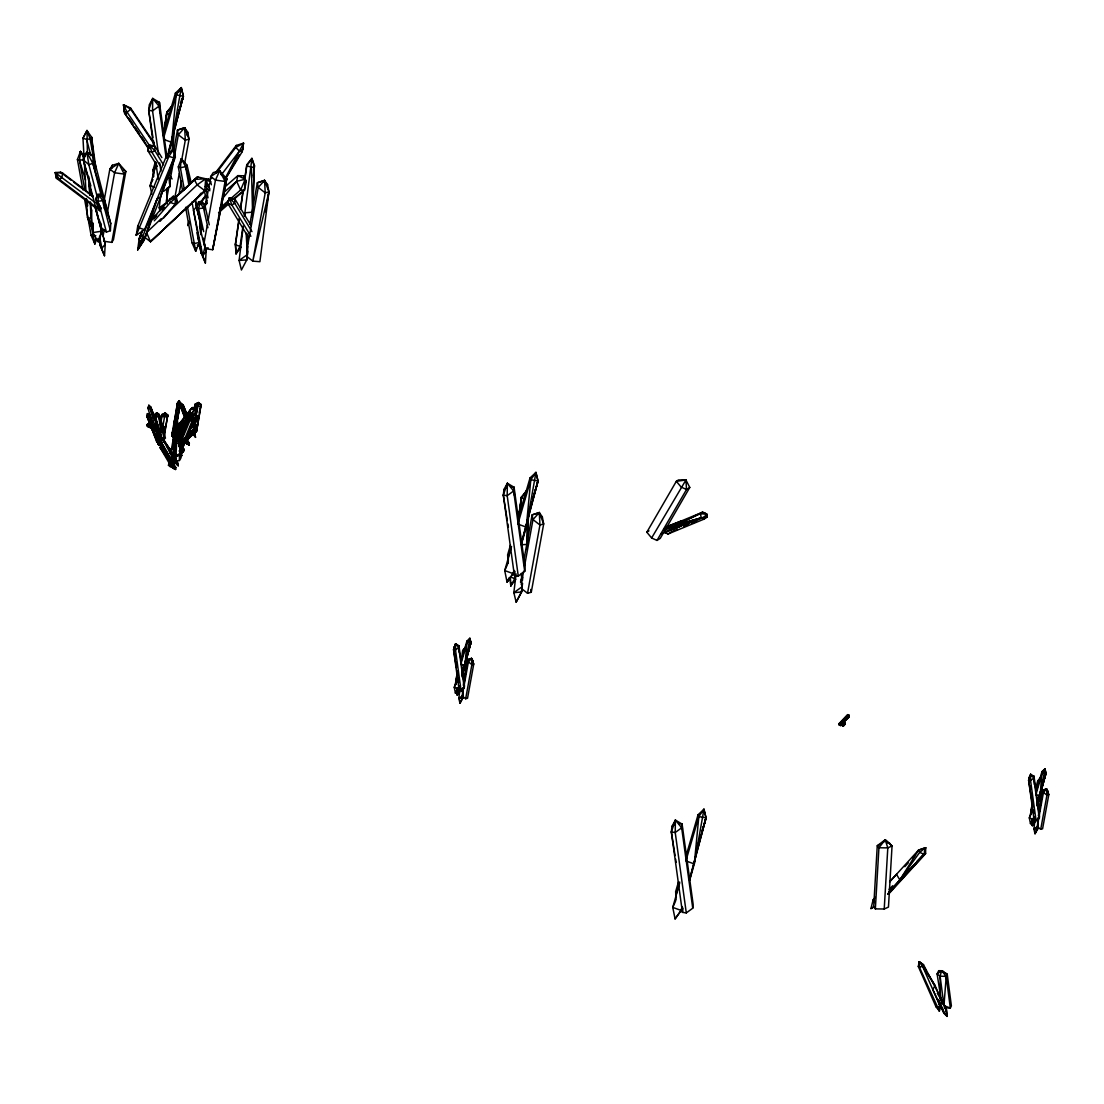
<?xml version="1.0" encoding="UTF-8"?>
<svg xmlns="http://www.w3.org/2000/svg" width="1104" height="1104" viewBox="0 0 1104 1104"><rect width="100%" height="100%" fill="white"/><g stroke="black" fill="none" stroke-linecap="round" stroke-linejoin="round"><path stroke-width="1.5" d="M173.894 157.913L173.908 148.93L167.063 154.519L137.724 226.237L136.22 235.318L144.555 229.632L173.894 157.913L175.37 157.113L173.908 148.93L167.063 154.519L168.912 156.354L173.894 157.913L160.563 196.954L144.031 240.203L137.669 249.959L139.159 238.975L142.209 230.957M177.413 429.622L177.468 421.838L175.495 419.492L174.128 422.321L175.991 437.529M200.79 234.572L201.715 226.182M173.839 463.68L160.259 440.413L160.604 437.515L163.006 439.778L174.515 460.961L173.839 463.68L171.769 461.596L160.259 440.413L160.604 437.515L163.226 438.785L175.729 459.112M179.414 446.568L179.497 438.385L181.746 455.414L180.614 458.74L179.51 456.463M177.634 414.511L177.316 420.845L180.325 403.898L179.276 400.683L177.454 402.85L172.252 436.384L175.108 433.292L175.936 428.614M180.325 403.898L177.44 403.567L179.276 400.683L180.325 403.898L177.22 419.548L180.338 403.415L177.44 403.567L172.21 432.947L175.108 433.292M889.562 881.93L918.542 850.135L925.663 847.679L925.594 853.53L888.513 894.212M167.049 157.72L159.431 102.437L152.725 98.435L152.559 110.883L158.548 154.436M524.717 571.389L513.636 490.976L507.357 483.248L507.191 495.696L518.273 576.109L514.395 575.529L503.314 495.116L503.948 489.541L507.357 483.248L514.064 487.264L525.145 567.663L524.717 571.389L518.273 576.109M692.746 908.206L681.665 827.807L675.386 820.079L675.22 832.526L686.288 912.925L682.424 912.359L671.342 831.947L671.977 826.372L675.386 820.079L682.093 824.081L693.174 904.493L692.746 908.206L686.288 912.925M171.976 453.73L167.339 446.706L177.344 461.872L178.227 465.791L175.688 462.949L176.764 439.999L174.363 440.441L174.073 442.552L174.46 459.319M174.115 451.66L174.363 440.441L176.944 440.137L180.09 441.448L179.51 460.478L175.909 461.141L175.674 462.949L178.227 465.791L177.344 461.886L174.708 457.884M179.51 460.478L180.09 441.448L176.764 439.999L174.073 442.552L176.281 443.518L179.883 442.856L176.944 440.137L174.073 442.552M153.635 176.737L153.76 171.838L156.119 163.696M457.525 675.551L455.993 684.521L455.717 679.526L457.58 673.123M508.226 563.178L508.392 556.651L511.235 546.88M1031.081 813.703L1032.585 806.099M93.026 223.988L92.791 232.585L98.146 241.721C102.313 234.462 101.982 226.886 99.153 219.558M942.292 1000.845L923.551 964.827L919.259 961.708L918.28 966.455L935.971 1006.71L939.366 1011.029L939.573 1003.895L937.531 999.244M251.257 225.92L234.862 198.927L229.356 197.878L227.838 203.453L248.552 237.553M161.405 446.734L159.79 444.664L159.859 442.814L163.226 442.055M87.409 152.876L86.981 130.52L91.591 137.158L95.979 168.677M173.038 149.495L173.687 132.797L172.997 151.165M244.633 180.959L246.799 165.821L251.905 158.424L254.375 165.407L252.554 212.161L244.867 212.81L244.467 216.218L251.905 158.424L246.758 164.717L244.826 178.186M466.123 659.254L465.543 674.282L461.707 674.599M528.443 514.271L527.339 542.657L528.54 514.257M1039.816 811.343L1041.182 789.802M160.577 441.89L161.584 445.423L160.577 441.89L161.584 445.423L159.79 444.664L159.859 442.814M466.15 659.778L465.543 674.282L465.295 664.649M1036.766 805.147L1040.603 804.83L1041.21 790.326M100.409 225.616L83.255 159.763L83.518 155.071L86.885 152.352L89.493 153.001L93.233 156.313L110.773 223.67L110.386 230.708L106.398 232.088L100.795 227.12M101.402 196.195L92.846 163.337L93.233 156.313L86.885 152.352L83.255 159.763L90.873 185.983M167.38 187.763L166.787 198.444L167.518 201.894L159.211 207.828L159.983 211.002M243.225 226.43L239.113 260.475L241.417 270.011L246.799 259.84L247.779 233.896M460.133 700.378L459.982 703.207L462.659 698.114L462.59 689.048M465.06 650.339L465.212 647.413L462.645 650.56L461.251 660.992M1035.193 830.912L1035.028 833.741L1037.719 828.662L1037.553 817.995M1040.106 780.887L1040.272 777.961L1037.705 781.108L1036.049 792.644M171.948 432.837L172.817 437.308L174.529 438.412L174.818 433.32M875.348 908.882L878.936 847.762L885.215 839.744L892.046 845.94L888.458 907.074L884.221 909.006L875.348 908.882L873.692 906.867L877.266 845.733L885.215 839.744L892.046 845.94L887.795 847.886L878.936 847.762L877.266 845.733L879.819 844.574M884.221 909.006L887.795 847.886L885.215 839.744L884.166 841.8M92.212 223.256L90.666 226.044L91.853 209.981M104.521 255.755L100.216 245.474L98.918 238.754L100.216 245.461L104.521 255.755L105.253 244.191L101.085 228.528L101.623 231.205L98.146 241.721L98.021 238.492M174.529 438.412L174.736 435.169L173.935 437.626L174.529 438.412L176.047 428.835M196.967 232.737L201.107 252.816L205.399 263.111L206.131 251.546L203.384 238.16M234.089 199.203L244.467 190.136L245.24 179.221L243.639 175.812L237.843 175.633L224.885 186.949M928.064 973.921L935.129 985.679L932.756 989.488L944.03 1013.362L947.066 1016.384L946.404 1009.553L944.237 1007.828L950.323 1008.021L946.197 976.378L940.111 976.184L937.103 973.921L941.629 970.733L947.246 974.239L946.197 976.378L943.961 1005.703L950.323 1008.021L951.386 1005.882L947.246 974.239L941.629 970.733L938.676 970.72L937.103 973.921L941.795 1003.715M174.46 198.085L197.616 176.93L205.689 178.779L204.751 190.619L150.517 241.693L144.169 236.918M167.146 203.909L167.408 200.624M176.75 454.462L173.921 453.151L172.762 453.647L175.315 455.538L176.612 455.731L176.75 454.462L173.921 453.151L173.563 456.297L174.86 456.49M247.834 251.16L247.434 254.541L239.113 260.475L246.799 259.84L247.848 246.716M253.409 177.316L254.375 165.407L252.554 212.161L251.408 167.215L246.799 165.821L246.758 164.717M463.156 692.029L462.659 698.114L459.982 703.207L458.822 698.432L459.857 689.931M465.391 664.194L465.791 659.212M522.178 583.795L521.53 591.992L516.148 602.163L513.843 592.641L516.106 573.914M522.44 580.511L522.703 577.24M1034.917 820.465L1033.882 828.98L1035.028 833.741L1037.705 828.662L1038.326 821.045M1040.575 793.086L1040.837 789.76M164.593 449.549L163.351 446.513L160.867 445.63L161.626 448.721L173.659 468.469L173.99 464.77L163.351 446.513L160.867 445.63L160.273 447.865L170.913 466.123L173.659 468.469L169.492 457.042L160.867 445.63L160.273 447.865L164.896 454.6M184.327 441.752L187.059 444.112L187.404 440.399L187.059 444.112L185.237 442.538M185.32 428.683L185.803 423.577M186.121 420.182L186.604 415.076L189.819 412.137L192.137 413.696L191.254 418.554M167.877 155.098L183.374 96.214L181.291 87.616L175.412 93.109L176.171 94.93L171.631 142.306L167.891 155.526M253.382 175.688L254.375 165.407M463.652 680.009L464.149 674.875M462.217 675.275L470.911 642.638L469.862 638.333L466.923 641.079L465.032 665.671L461.886 676.807M521.571 543.113L538.007 481.027L535.937 472.429L530.044 477.922L530.803 479.743L526.277 527.119L521.599 543.651M689.586 879.943L706.036 817.857L703.952 809.246L698.073 814.752L698.832 816.574L694.292 863.949L689.627 880.481M1038.712 810.557L1039.209 805.423M1035.911 792.451L1041.983 771.627L1043.321 771.641L1044.922 768.881L1040.092 796.219L1035.897 794.701L1042.355 772.538L1044.922 768.881L1045.971 773.173L1037.208 805.754L1045.971 773.173L1044.922 768.881L1041.983 771.627L1040.092 796.219L1037.401 805.768M464.908 650.435L465.212 647.413L462.673 651.112M150.172 424.833L147.149 416.926L147.494 413.641L149.84 415.187L152.697 423.205M84.967 190.688L79.488 160.356L80.44 151.427L84.994 156.533M191.337 183.305L187.018 165.172L181.332 158.783L180.38 167.711L184.34 189.626M225.382 179.11L242.218 151.69L243.529 143.189L236.27 145.452L215.749 172.417M173.839 455.731L172.541 455.552L175.453 454.282L175.315 455.538L173.563 456.297L172.541 455.552L172.762 453.647L174.059 453.841M153.525 145.48L148.681 110.303L149.316 104.728L152.725 98.435L159.004 106.163L166.152 158.093M156.52 102.01L159.431 102.437L159.004 106.163L152.559 110.883L148.681 110.303L152.725 98.435M163.171 187.942L163.627 191.296L170.085 186.576L169.809 177.827M456.435 667.865L453.565 649.676L455.579 643.742L458.933 645.743L464.48 685.943L464.26 687.806L461.03 690.166L459.098 689.876L453.565 649.676L455.579 643.742L458.726 647.606L464.26 687.806M511.166 486.823L514.064 487.264L513.636 490.976L507.191 495.696L503.314 495.116L507.357 483.248M514.878 571.334L514.395 575.529L514.354 570.809M679.181 823.653L682.093 824.081L681.665 827.807L675.22 832.526L671.342 831.947L675.386 820.079M682.893 908.164L682.424 912.359L682.369 907.64M1032.792 806.665L1028.611 780.224L1030.639 774.29L1033.993 776.291L1039.526 816.491L1039.319 818.354L1036.09 820.714L1034.158 820.424L1028.611 780.224L1030.639 774.29L1033.786 778.154L1039.319 818.354M1029.411 780.845L1028.942 777.437L1031.081 775.864L1033.993 776.291L1033.786 778.154L1030.556 780.514L1028.611 780.224M160.853 194.207L159.211 207.828L163.792 207.442M251.933 217.253L252.347 213.859M464.756 680.809L465.35 675.91M522.565 583.312L521.53 591.992L516.148 602.163M526.663 549.419L527.077 546.025M844.781 724.5L843.318 723.575L840.71 725.135L843.47 724.528L843.87 725.535L842.159 725.783L844.891 722.996L842.007 723.506L845.291 724.003L844.781 724.5L844.105 722.83L841.897 725.107L843.346 726.032L845.291 724.003L844.891 722.996L842.007 723.506L840.42 725.59L838.764 724.058L847.775 714.633L848.659 714.881L848.59 717.531L840.42 725.59M166.525 192.689L166.939 189.488M158.024 436.177L157.32 438.964L155.636 435.749L157.32 438.964L158.383 434.783M246.841 242.135L247.448 237.332M462.383 691.67L462.783 688.468M520.55 582.319L520.964 579.103M522.164 586.707L521.488 592.006L513.843 592.641L522.164 586.707L521.957 583.367M1037.719 828.662L1035.662 828.58L1037.705 828.662L1038.036 826.013L1033.882 828.98L1037.705 828.662L1037.249 826.592L1043.459 792.451L1043.004 790.119L1046.606 788.932L1048.8 794.645L1042.59 828.787L1040.727 829.311L1037.249 826.592M163.958 132.549L166.842 112.07L171.989 105.777L166.897 113.16L163.999 133.363M518.356 519.059L521.488 496.883L526.636 490.59L521.53 497.973L518.632 518.176M1036.049 792.796L1037.705 781.108L1039.968 780.983M163.958 132.259L166.842 112.07L166.897 113.16L169.961 114.098M241.031 247.144L236.049 253.768L235.414 243.805L239.03 218.564M240.479 208.477L242.894 191.641M239.085 219.668L235.456 244.909L240.065 246.302L242.949 226.21M240.52 209.567L243.184 191.061M459.305 691.352L457.001 690.649L457.291 695.078L459.788 687.999M518.342 518.756L521.488 496.883L521.53 497.973L524.607 498.911M514.795 578.468L510.186 577.075L510.779 585.92L514.795 578.468L515.278 575.115M1034.365 821.9L1032.047 821.197L1032.35 825.626L1034.834 818.547M183.112 443.518L196.36 431.319L196.65 429.235L193.78 429.856L195.422 432.05L196.65 429.235L193.78 429.856M56.746 175.246L56.318 178.158L96.379 208.421M216.315 173.011L235.814 147.398L243.529 143.189L242.218 151.69L239.375 151.138L235.814 147.398L236.27 145.452M79.75 155.802L80.44 151.427L84.001 158.01M180.877 161.695L181.332 158.783L185.61 166.69L190.288 183.223M173.342 441.434L173.314 434.107M194.815 407.279L195.325 404.064L198.541 402.574L201.107 404.547L196.512 431.65L201.107 404.547L198.748 403.898M169.367 460.52L168.484 465.377L175.619 469.517L175.922 467.627L169.492 457.042M187.252 441.545L189.336 443.256L186.604 443.504L184.672 442.124L189.032 445.16L189.336 443.256L186.921 439.282M84.718 199.976L91.108 235.359L94.834 243.887L95.634 238.961M196.264 247.958L195.725 251.243L191.999 242.714L185.61 207.331M191.516 418.25L196.843 411.613L196.222 407.266L192.165 407.638L177.937 426.42M176.626 436.811L173.604 435.749L174.432 437.115L172.817 437.308L173.356 434.024M163.006 439.778L161.225 440.758L160.604 437.515L163.226 438.785L163.006 439.778L170.085 449.411L169.643 451.991L176.902 464.453L177.344 461.886L169.643 451.991L177.344 461.886L175.909 461.141M265.54 211.775L266.105 208.449M266.671 205.109L268.948 191.806L267.61 184.81L264.574 180.366L257.37 182.753L249.863 224.098M104.425 198.982L109.834 169.202L112.318 165.255L118.763 163.392L125.856 171.465L113.45 239.747L111.794 242.383L103.79 241.252M111.725 168.581L112.318 165.255M103.017 236.422L104.231 229.729M107.281 212.962L114.595 172.748L118.763 163.392L124.2 174.101L111.794 242.383M169.657 173.093L170.858 166.483M173.852 149.951L177.468 130.093L184.658 127.705L187.708 132.149L189.046 139.159L184.81 162.467M166.235 201.508L168.912 186.714M169.519 183.361L178.351 134.771L177.468 130.093L184.658 127.705L189.046 139.159L185.306 140.194L178.351 134.771L184.658 127.705L185.306 140.194L181.373 161.846M175.012 196.816L179.248 173.507M187.1 135.488L187.708 132.149M179.055 194.111L181.484 180.78M161.143 419.341L162.026 414.483L165.255 412.993L167.808 414.952L163.806 438.812M161.06 422.597L162.026 414.483L166.635 414.635M162.812 426.544L165.255 412.993L167.932 416.111L164.579 416.87L162.219 416.222L165.255 412.993L164.261 413.972M204.723 209.636L208.325 189.791M209.829 181.525L210.726 176.557L213.21 172.61L219.655 170.747L226.748 178.834L212.686 249.739L204.668 248.607M163.985 436.039L167.808 414.952M205.399 263.111L202.805 255.576L206.117 251.56L203.909 243.777L207.262 225.354M208.173 220.317L215.473 180.104L219.655 170.747L225.092 181.456L212.686 249.739L226.748 178.834L220.814 174.404M170.844 452.405L173.204 439.433L176.405 436.508L178.724 438.067L178.13 441.31M172.238 449.314L172.831 446.071M173.411 442.828L174.294 437.971M170.154 466.771L170.623 464.163M172.541 453.592L176.405 436.508L178.724 438.067L177.082 440.275L174.86 440.827L173.204 439.433L176.405 436.508L177.082 440.275M174.598 460.768L174.018 464.011L172.9 463.087M186.535 426.034L187.114 422.832M187.694 419.644L189.819 412.137L192.137 413.696L189.902 419.134L188.549 419.506L179.566 441.089M188.315 434.769L188.894 431.526M192.607 421.756L194.056 413.779M193.766 429.042L194.939 422.597M195.518 419.368L198.541 402.574L201.232 405.706L197.864 406.465L195.505 405.803L195.325 404.064L198.541 402.574L195.505 405.803M246.689 251.091L258.267 187.418L257.37 182.753L264.574 180.366L268.948 191.806L259.895 261.703L252.802 261.124L247.02 256.597M462.245 690.966L462.742 688.234M463.28 685.253L467.958 659.571L471.546 658.384L473.74 664.097L467.544 698.239L465.667 698.763L462.19 696.044L463.666 687.916M464.26 684.659L468.4 661.903L467.958 659.571L471.546 658.384L473.74 664.097L471.877 664.622L468.4 661.903L471.546 658.384L471.877 664.622L465.667 698.763M523.986 559.562L532.1 514.906L539.304 512.532L542.34 516.962L543.679 523.972L531.272 592.241L527.533 593.29L521.75 588.763M521.198 584.527L523.613 571.196M524.524 566.2L532.997 519.584L532.1 514.906L539.304 512.532L543.679 523.972L539.939 525.007L532.997 519.584L539.304 512.532L539.939 525.007L527.533 593.29M1038.34 815.801L1043.004 790.119L1046.606 788.932L1048.8 794.645L1046.937 795.17L1043.459 792.451L1046.606 788.932L1046.937 795.17L1040.727 829.311M187.639 442.856L186.604 443.504L186.921 441.848M176.281 443.518L173.825 456.545M186.59 443.504L185.776 441.848L186.604 443.504L186.921 441.876M918.28 966.455L919.397 967.256L922.558 966.276L923.551 964.827L919.259 961.708L919.397 967.256L939.366 1011.029L940.249 1006.531L938.055 1000.845M156.05 430.353L157.679 436.218L155.843 436.301L147.964 408.08L148.861 405.334L151.027 407.942L148.171 408.632L148.861 405.334L150.724 407.114L158.452 427.759M160.687 430.588L149.882 425.357L149.261 423.715L147.232 424.516L159.859 432.326L147.494 426.337L147.232 424.516L149.261 423.715L160.08 428.945M184.672 417.588L180.449 406.52L180.794 403.236L183.14 404.782L187.266 415.228M199.576 226.223L200.859 234.476L201.521 227.797M222.442 198.651L236.642 181.318L237.843 175.633L245.24 179.221L246.275 181.622L244.467 190.136L232.433 199.658M663.683 529.63L676.504 524.745L702.503 512.228C721.147 516.217 663.835 529.175 665.367 532.666L668.127 533.963L704.035 519.142L707.25 516.948L707.015 514.285L702.503 512.228L669.631 525.808M469.862 638.333L465.032 665.671L460.837 664.153L467.309 641.99L469.862 638.333L470.911 642.638L462.148 675.22M703.952 809.246L694.292 863.949L685.901 860.899L698.832 816.574L703.952 809.246L706.036 817.857L689.393 879.764M179.345 444.677L180.09 441.448M194.552 407.362L195.325 404.064M199.134 412.703L201.107 404.547M873.719 907.005L870.946 908.578L873.14 899.788L875.362 897.359M188.798 221.338L187.721 225.616L189.239 222.911M198.182 237.719L201.107 252.816L202.805 255.576L205.109 246.537L203.771 241.61M888.72 892.073L899.843 879.943L918.542 850.135L925.663 847.679L923.951 854.358L888.03 893.771M179.814 440.551L186.604 415.076L189.819 412.137L190.495 415.904L188.273 416.456L186.604 415.076M168.484 151.607L183.374 96.214L181.291 87.616L176.171 94.93L163.723 137.627M180.89 439.061L181.746 435.887M185.582 421.562L187.708 413.6L191.033 412.772M457.774 675.013L454.268 687.406L455.428 693.16L459.264 685.943M511.538 546.521L504.735 570.575L507.04 582.098L513.125 573.611L513.995 570.395M521.806 541.305L538.007 481.027L535.937 472.429L530.803 479.743L518.356 522.44M679.553 883.352L672.764 907.405L675.068 918.914L681.154 910.441L682.01 907.226M181.981 98.256L180.476 103.183M465.336 661.544L470.649 642.031L466.454 656.452M1040.837 790.464L1039.499 795.349L1040.893 790.602M1041.721 787.207L1045.709 772.579L1042.907 782.184M940.111 976.184L943.961 1005.703L940.401 999.217L940.111 976.184L941.629 970.733L946.197 976.378M151.372 427.993L158.562 444.788L159.569 441.214L157.817 436.618M461.983 672.943L463.349 668.058M466.55 656.673L470.649 642.031M1041.61 787.221L1045.709 772.579M86.374 198.485L87.451 217.405L90.666 226.044L91.508 223.049M151.745 193.987L150.103 185.762L156.451 163.309M156.975 199.258L145.866 235.4L144.017 240.217L137.669 249.959L156.975 199.258L160.563 196.954L164.261 183.844M461.817 674.102L463.57 667.906M457.249 689.324L455.428 693.16L459.195 686.343M507.536 564.337L504.735 570.575L513.125 573.611L513.857 571.03M675.565 901.168L672.764 907.405L681.154 910.441L682.244 906.577M1032.833 805.547L1029.328 817.954L1030.487 823.708L1034.476 817.636L1032.916 818.588L1033.523 819.472L1030.487 823.708L1032.309 819.872M1037.318 803.091L1039.071 796.895M1034.255 816.891L1033.523 819.472L1029.328 817.954L1032.047 811.923M176.267 120.985L183.374 96.214L176.171 94.93M462.065 673.454L463.459 668.582M464.398 665.339L470.911 642.638L467.309 641.99M530.431 507.454L531.852 502.499M532.804 499.201L538.007 481.027L530.803 479.743M698.459 844.284L706.036 817.857L698.832 816.574M1037.125 804.002L1045.971 773.173L1042.355 772.538M153.359 176.668L152.987 170.016L155.374 161.833M163.006 135.654L175.412 93.109M176.198 120.847L183.374 96.214L178.517 112.415M179.842 440.551L181.691 434.217M183.085 429.456L184.009 426.282M185.403 421.521L187.708 413.6M461.32 660.302L466.923 641.079M462.079 672.943L463.501 668.058M465.364 661.627L470.911 642.638L466.633 656.88M508.088 563.15L507.633 554.829L510.49 545.003M518.121 518.825L530.044 477.922M532.749 499.091L538.007 481.027L532.666 498.842M676.117 899.981L675.648 891.646L678.518 881.834M686.15 855.655L698.073 814.752M679.733 882.068L676.421 893.467L675.648 891.646M698.377 844.132L700.778 835.921M701.73 832.637L706.036 817.857L701.661 832.43M1032.64 803.671L1030.777 810.074L1030.957 813.413M1039.03 796.978L1037.125 803.491L1039.775 793.721L1037.415 801.67M173.659 468.469L171.244 465.019L170.913 466.123L173.494 466.426L162.854 448.169L163.351 446.513L161.626 448.721L160.273 447.865M173.494 466.426L173.99 464.77M461.886 672.709L464.26 664.787M698.252 843.773L699.715 838.916M224.636 185.348L226.748 178.834L225.092 181.456L215.473 180.104L210.726 176.557L219.655 170.747M142.306 230.984L139.159 238.961L140.443 242.507L145.866 235.4L151.979 217.033M144.031 240.203L146.183 233.744M179.676 444.995L188.549 419.506L192.524 417.188L194.028 420.776L187.611 436.204M177.468 421.838L176.654 422.694L174.128 422.321L175.495 419.492L177.468 421.838L181.001 450.542M137.282 232.378L136.22 235.318L168.912 156.354L173.908 148.93M173.935 437.626L174.432 437.129L172.817 437.308L173.797 434.576M179.8 443.711L188.549 419.506L189.874 420.707L194.028 420.776L192.524 417.188L189.847 419.216M194.194 434.134L194.552 433.154L194.884 435.017L193.09 434.245L195.518 437.363L194.552 433.154L193.159 432.409M160.894 444.539L161.267 443.56L161.902 446.361L161.267 443.56L159.79 444.664L158.562 441.669L159.79 444.664L161.253 443.56M160.563 196.954L175.37 157.113M82.897 189.86L77.418 159.528L80.44 151.427L81.724 153.994M182.56 190.481L178.31 166.883L181.332 158.783M185.348 440.524L180.559 453.151L186.328 439.282M190.15 427.883L193.131 419.975M159.431 432.119L159.404 435.031L155.719 416.291L156.906 413.186L158.562 413.779L160.121 416.346L165.421 438.095L164.289 439.102L161.018 438.053L154.67 414.58L156.368 413.075L160.121 416.346L158.99 417.353L161.419 437.57L159.942 432.671M235.414 243.805L236.049 253.768L237.167 250.843M457.084 691.766L457.291 695.078L458.27 692.525M510.241 577.627L510.779 585.92L511.897 583.009M1032.13 822.314L1032.35 825.626L1033.33 823.073M843.87 725.535L842.959 725.825L843.47 724.528M91.052 224.388L94.834 243.887L96.628 239.527M191.986 201.991L199.313 242.507L195.725 251.243L187.376 206.476M179.11 446.596L189.874 420.707L192.524 417.188L192.068 421.217L180.173 449.825M839.606 722.692L841.538 725.176L841.041 724.224L843.318 723.575L840.71 725.135M179.083 451.012L181.705 448.928L183.913 449.218L183.457 451.577L182.326 451.522L181.705 448.928L183.913 449.218L183.457 451.577L178.213 455.717M189.433 429.718L195.118 424.557L197.326 424.847L196.871 427.207L187.694 434.465M840.503 722.941L848.659 714.881L849.155 716.62L840.986 724.679L841.524 725.176L841.552 724.072M841.041 724.224L841.538 725.176L842.062 723.976M209.788 190.826L208.615 185.955L210.588 181.539L208.587 179.055L205.275 179.51M154.27 187.28L150.103 185.762L152.904 179.524M456.987 681.375L454.268 687.406L458.45 688.924L459.416 687.088L457.856 688.04L458.464 688.924L456.849 688.123L458.45 688.924M108.026 215.791L103.983 197.754L101.044 193.987L97.732 194.401L95.703 198.775L98.27 210.257M97.732 194.401L103.983 197.754L102.631 200.68L104.466 208.891M209.277 224.788L204.875 205.109L201.935 201.342L198.623 201.756L196.581 206.144L201.715 229.094M203.881 206.6L206.71 200.514M509.137 577.709L507.04 582.098L513.084 573.597M148.736 224.54L150.931 220.248L155.885 215.584L150.931 220.248L148.212 224.567L150.931 220.248M224.885 179.014L243.529 143.189M513.125 573.611L514.395 571.168M681.154 910.441L682.424 907.999M160.77 429.787L162.371 426.793L163.447 426.213L165.089 427.179L163.047 432.257M159.183 434.603L162.385 428.614L165.089 427.179L162.688 431.678M161.888 432.257L163.475 429.263L163.447 426.213M193.269 420.872L195.656 416.374L196.747 415.808L198.389 416.774L195.201 423.977M194.345 420.293L196.747 415.808L198.403 417.988L196.774 418.858L192.772 426.337L191.682 425.702L195.684 418.209L198.389 416.774M195.988 421.259L197.588 418.264M236.049 253.768L240.065 246.302M172.541 455.552L173.921 453.151M178.889 91.756L181.291 87.616L171.631 142.306L164.648 139.766M534.322 475.189L535.937 472.429L526.277 527.119L517.886 524.083M646.82 532.225L676.338 481.303L678.505 479.936L685.929 480.005L689.779 487.444L660.261 538.366L657.004 540.436L651.622 537.979L646.82 532.225L648.986 530.845M651.622 537.979L685.929 480.005L676.338 481.303L681.14 487.057L686.522 489.514L689.779 487.444M657.004 540.436L686.522 489.514L685.929 480.005L686.357 482.42M226.044 177.661L239.54 154.546M241.224 151.662L242.908 148.764M205.027 205.523L206.752 202.777L207.235 203.605M177.44 403.567L179.276 400.683L172.252 436.384L172.224 432.244M178.434 434.051L183.857 425.758M191.102 414.704L196.222 407.266L196.843 411.613L191.944 408.963L196.222 407.266M147.08 425.247L148.143 423.674L158.962 428.904M157.955 430.615L147.494 426.337L149.261 423.715M149.164 426.406L149.882 425.357L147.232 424.516L147.494 426.337L159.983 431.65M1040.272 777.961L1037.705 781.108M182.326 451.522L183.913 449.218L181.263 449.935M185.458 417.174L192.165 407.638L177.261 426.199M193.269 421.604L195.684 418.209L195.656 416.374L197.354 416.567L196.774 418.858L195.684 418.209M675.068 918.914L681.113 910.427M200.528 203.219L205.523 196.277M889.824 881.599L896.489 874.313L899.843 879.943L919.715 852.316L925.663 847.679M168.484 465.377L169.588 463.915M510.779 585.92L515.761 579.31M457.291 695.078L459.913 691.601M1032.35 825.626L1034.959 822.149M209.594 180.504L211.637 177.813M194.759 201.328L200.914 193.241M200.335 202.446L205.399 195.781M221.78 174.266L239.375 151.138M177.827 426.42L192.165 407.638M182.74 428.987L178.669 434.203L184.078 427.538M192.91 415.946L196.981 410.729L193.807 410.55L191.723 413.158M179.152 428.835L181.249 426.227M184.382 422.308L186.479 419.699M192.731 416.042L196.981 410.729M202.805 199.865L206.075 195.905M92.86 149.012L91.591 137.158L90.086 138.911L86.636 139.366L82.966 138.29L86.981 130.52L90.086 138.911L94.82 165.393M161.529 209.746L163.668 207.304M171.189 198.72L173.328 196.264L176.419 197.478L177.413 202.253L163.461 218.192M154.27 220.8L170.375 202.405L176.419 197.478M159.983 221.393L177.413 202.253L175.467 198.292L173.328 196.264L169.712 199.217L152.531 218.84L156.161 215.887M669.369 527.215L666.181 528.154L664.732 529.81L701.288 517.831L704.035 519.142L707.015 514.285L700.364 513.677L676.504 524.745L681.803 520.771L665.781 526.898M179.345 427.414L190.426 418.154L188.453 417.698L177.951 425.854M664.028 530.527L666.181 528.154M904.783 866.681L908.261 862.873M912.898 857.794L915.216 855.241M887.63 894.088L925.594 853.53L924.421 851.35M889.672 891.894L901.913 878.549M178.31 166.883L180.38 167.711L185.61 166.69L187.018 165.172M844.063 723.879L844.891 722.996M889.493 891.425L923.951 854.358L919.715 852.316L918.542 850.135M899.843 879.943L923.951 854.358L916.748 861.603M889.093 889.355L892.708 885.739M905.929 872.464L909.53 868.848M838.764 724.058L847.775 714.633L848.824 715.378L848.59 717.531L846.92 715.999L848.824 715.378L839.081 725.218M179.938 444.774L196.65 429.235L195.422 432.05L179.759 446.471M162.067 209.746L164.551 207.414M153.249 218.716L155.719 216.384M180.366 193.172L197.616 176.93L182.477 190.978M161.35 218.592L146.542 232.53L150.517 241.693L206.972 188.963L205.689 178.779L194.276 179.414L197.133 184.892L204.751 190.619L206.972 188.963L205.551 186.231M168.76 211.623L197.133 184.892L205.689 178.779M150.517 241.693L206.972 188.963M150.586 220.69L156.768 214.935M176.571 196.498L197.616 176.93M160.522 440.027L159.431 441.034L161.598 443.601M176.171 196.829L179.952 193.31M179.331 443.159L194.401 429.359M223.684 192.62L236.642 181.318L245.24 179.221L240.603 190.012L231.536 197.947M219.862 208.132L228.942 200.21M218.537 212.782L228.901 203.729M101.044 193.987L95.703 198.775L101.264 208.628M201.935 201.342L196.581 206.144L198.554 208.656L203.688 231.619M220.414 209.18L228.431 202.832M189.874 428.711L195.118 424.557L197.326 424.847L196.871 427.207L187.859 433.375M194.194 426.71L196.816 424.64L197.519 425.689M175.771 456.711L184.106 450.059L183.402 449.011M180.394 424.861L183.029 422.832M178.627 426.365L187.818 419.216L190.426 418.154L190.647 419.313L189.584 417.726M179.731 428.476L187.597 422.363M841.524 725.176L842.504 724.459M190.895 428.352L197.326 424.847L195.725 427.151L194.677 425.564M503.948 489.541L506.101 487.968M671.977 826.372L674.13 824.798M458.822 698.432L462.976 695.479L462.645 698.114L458.822 698.432L460.299 697.535M176.488 456.463L183.457 451.577L179.4 454.351M671.329 531.783L668.127 533.963L665.367 532.666M702.503 512.228L700.364 513.677L701.288 517.831L661.351 533.674L680.575 526.387M118.763 163.392L109.834 169.202L114.595 172.748L124.2 174.101L125.856 171.465L123.482 169.699M206.103 251.574L204.461 244.95M140.443 242.507L144.017 240.217M227.948 200.597L230.75 198.775M149.923 415.918L147.149 416.926L147.494 413.641L149.923 415.918L151.234 419.092M183.14 404.782L180.449 406.52L180.794 403.236L183.209 405.499L187.142 415.035M157.775 440.441L156.809 442.235L159.569 441.214M457.87 688.054L459.416 687.088L459.098 689.876L459.057 685.763M1032.93 818.588L1034.476 817.636L1034.158 820.424L1034.131 817.678M1033.882 828.98L1035.359 828.083M870.946 908.578L873.471 907.046M160.591 438.923L161.777 438.274M209.857 189.005L205.937 180.228L208.587 179.055M160.604 446.761L162.454 445.947M161.626 448.721L162.854 448.169M185.679 442.607L186.907 442.055L185.279 439.254M672.888 531.134L677.58 529.202M683.818 526.622L688.51 524.69M691.628 523.406L696.32 521.461M702.558 518.88L707.25 516.948L706.629 514.188M147.494 426.337L149.882 425.357M154.284 144.238L130.714 109.186L123.496 104.783L124.614 113.146L127.139 112.277L130.714 109.186L130.562 107.999L123.496 104.783L124.614 113.146L148.171 148.212M110.773 223.67L92.846 163.337L88.858 164.717L83.255 159.763M675.758 525.338L701.288 517.831L676.504 524.745M77.418 159.528L79.488 160.356L83.407 159.597M91.108 235.359L95.8 235.676M199.313 242.507L194.083 243.542L191.999 242.714M205.303 186.41L208.615 185.955M204.778 248.193L208.187 247.807M175.922 467.627L173.19 467.875L171.258 466.495M521.143 544.838L527.284 544.327M937.31 993.296L940.87 999.189M96.821 207.718L59.437 179.469L56.318 178.158L55.2 172.61L60.513 172.196L62.583 173.066L93.302 196.277M194.387 431.471L196.36 431.319M251.408 167.215L254.444 167.049L251.905 158.424M457.056 679.54L455.717 679.526L456.104 680.437M1032.116 810.088L1030.777 810.074L1031.15 810.985M886.595 842.863L889.548 842.904M149.84 415.187L148.115 415.145L147.494 413.641L151.317 424.861M938.676 970.72L942.747 970.844M244.467 190.136L240.603 190.012L236.642 181.318M178.972 455.317L181.746 455.414L180.145 453.496M246.799 259.84L247.434 254.541L246.109 233.068M460.603 698.045L462.645 698.114L462.19 696.044M55.2 172.61L62.583 173.066L61.934 177.427L59.437 179.469L55.2 172.61L95.33 202.653M453.565 649.676L455.497 649.966L458.726 647.606L458.933 645.743L459.25 652.423M180.118 455.041L181.746 455.414M190.426 418.154L188.453 417.698L188.522 420.279M157.499 442.166L158.686 442.483M150.103 185.762L152.683 186.479M205.937 180.228L210.588 181.539L211.375 184.782M87.451 217.405L91.121 218.482L90.266 203.398M144.555 229.632L139.559 228.073L137.724 226.237M156.368 413.075L158.562 413.779L159.776 418.789M155.719 416.291L158.99 417.353L164.289 439.102L160.66 436.591L158.907 431.981L159.707 434.59M171.769 461.596L174.515 460.961L172.224 457.042M197.285 245.088L200.693 246.606M841.897 725.107L842.959 725.825M198.623 201.756L204.875 205.109L203.522 208.035L207.925 227.714M935.971 1006.71L937.089 1007.51L940.249 1006.531L922.558 966.276L919.259 961.708M60.513 172.196L71.194 180.269M73.858 182.284L84.553 190.357M87.216 192.386L92.557 196.415M1045.819 789.332L1048.138 791.14M264.146 182.091L267.61 184.81M537.717 513.346L542.34 516.962M470.759 658.784L473.078 660.606M163.627 440.744L170.085 449.411M126.394 114.071L124.393 111.366L126.27 114.167M125.138 107.047L123.496 104.783L127.139 112.277L149.758 145.935M161.018 438.053L161.971 439.406L159.942 433.568L161.419 437.57M185.458 441.793L187.059 444.112M124.614 113.146L148.64 147.964M175.784 199.865L177.413 202.253M130.562 107.999L154.132 143.051M129.099 118.376L132.88 123.993M134.757 126.794L139.477 133.805M141.353 136.606L144.182 140.815M945.203 1013.555L947.066 1016.384L946.39 1009.567L944.03 1013.362L937.71 999.313M922.558 966.276L935.129 985.679L939.601 996.181M187.625 442.952L189.032 445.16M174.211 467.323L175.619 469.517M251.974 231.633L234.724 203.233L229.356 197.878L227.838 203.453L231.909 205.04L250.898 236.297M161.86 157.637L154.96 146.28L149.454 145.217L147.936 150.806L157.43 166.442M169.63 170.416L171.355 173.259M163.447 164.786L154.808 150.572L149.454 145.217L147.936 150.806L152.007 152.393L159.928 165.448M168.622 173.3L172.072 178.986M171.81 456.076L176.902 464.453L176.654 463.1M923.648 966.58L926.297 970.982M873.14 899.788L874.81 902.603M177.537 423.467L182.905 432.671M177.082 425.206L182.822 435.045M178.31 429.967L182.408 436.991M175.329 426.31L173.687 423.494L174.28 421.259L176.764 422.142L175.867 421.576L177.841 425.73M178.6 431.926L181.87 437.543M171.644 456.021L173.259 458.795M941.588 1000.472L945.162 1006.903M92.846 163.337L86.885 152.352L88.858 164.717L97.414 197.575M171.672 456.463L173.287 459.457M942.457 1002.142L946.404 1009.553L943.727 1003.867M183.761 409.225L186.88 415.214M158.038 441.89L158.562 444.788L151.869 428.49M158.99 417.353L156.906 413.186L154.67 414.58L159.611 434.879M155.347 427.496L154.436 424.502L156.975 422.86L151.027 407.942L148.861 405.334L158.203 427.483M938.428 1000.265L943.354 1010.712L938.345 999.727M243.639 175.812L246.275 181.622M101.03 208.739L97.663 201.301L99.263 195.463L102.631 200.68L97.663 201.301L99.857 211.14M147.149 416.926L150.53 424.847M151.883 428.007L158.562 444.788M507.633 554.829L508.392 556.651M152.987 170.016L153.76 171.838M181.415 404.726L180.794 403.236L185.224 416.029M193.655 432.037L194.884 435.017L194.207 432.658M157.927 436.466L161.584 445.423M177.385 423.66L178.627 426.71M158.562 441.545L159.79 444.65M183.209 405.499L187.1 415.711M180.338 405.43L185.168 418.085M152.531 428.021L157.955 442.262M150.061 423.743L147.039 415.835L150.489 425.15M151.634 428.255L156.809 442.235M88.058 133.487L86.981 130.52L82.966 138.29L85.988 191.599M155.071 419.617L150.724 407.114L152.49 413.489M154.808 419.548L150.724 407.114L152.6 413.614M155.843 422.653L157.375 427.317M79.488 160.356L85.546 180.062M158.314 433.596L159.68 438.109M156.257 430.505L159.431 441.034L157.486 432.865M938.414 1007.786L939.366 1011.029M158.258 433.113L159.666 437.984M1031.081 775.864L1030.639 774.29L1030.556 780.514L1036.09 820.714M456.035 645.316L455.579 643.742L455.497 649.966L461.03 690.166M150.02 408.549L155.25 427.427M89.217 184.975L92.322 196.54L89.217 184.975L89.99 195.173M104.397 207.704L110.386 230.708M99.981 207.442L106.398 232.088M83.518 155.071L84.359 158.341M86.636 139.366L90.873 155.747M103.569 237.595L105.253 244.191L101.927 248.221L99.512 236.504M200.804 231.136L203.909 243.777M206.089 189.653L208.063 197.768M204.281 190.799L207.041 202.156M195.256 199.783L201.659 229.798M194.552 433.141L195.518 437.363M89.189 219.503L90.666 226.044M1028.942 777.437L1029.632 780.652M202.805 255.576L193.504 210.409L196.829 206.365L194.966 199.755L198.265 214.838M530.734 589.439L531.272 592.241M185.61 166.69L188.95 185.182M86.498 199.12L87.713 205.855M99.001 238.671L100.216 245.461M199.686 223.298L200.542 228.376M1033.316 809.977L1033.841 813.275M671.342 831.947L675.082 855.655M675.62 859.036L676.159 862.417M503.314 495.116L507.329 520.522M507.868 523.903L508.406 527.284M456.959 671.163L457.484 674.475M457.994 677.773L458.781 682.727L458.105 677.566M148.681 110.303L152.959 137.393M153.497 140.788L154.036 144.169M175.688 428.49L176.198 431.871M94.378 240.796L94.834 243.887M1030.115 785.951L1030.584 789.36M1031.288 794.48L1031.757 797.888M1032.226 801.297L1032.695 804.706M1033.399 809.812L1033.868 813.22M453.882 646.889L454.351 650.297M454.82 653.706L455.29 657.115M455.993 662.234L456.463 665.643M457.166 670.749L457.636 674.158M168.47 174.846L170.085 186.576M159.707 162.812L160.867 171.189M155.83 162.233L158.134 178.986M103.983 197.754L105.736 210.685M157.858 424.102L158.272 427.248M175.536 428.462L176.171 433.499M179.966 449.728L175.495 419.492L177.178 438.095M174.68 421.742L175.081 425.054M175.495 428.366L176.102 433.334M93.219 152.407L93.757 157.486M100.754 223.049L101.623 231.205L92.791 232.585L90.5 201.977M91.591 137.158L92.584 149.123M92.156 145.645L92.377 149.026M939.697 987.487L940.401 999.217M521.336 573.349L521.75 580.028M244.867 212.81L245.074 216.191M166.718 188.853L167.228 197.105M172.666 434.962L172.804 437.308M88.748 176.53L89.797 195.022M1033.993 776.291L1034.393 784.64M682.093 824.081L682.341 829.228M514.064 487.264L514.478 495.82M159.431 102.437L159.928 112.732M157.21 436.218L157.32 438.964M1040.313 793.597L1040.603 804.83M526.732 522.689L527.243 542.671M172.1 137.876L172.431 151.193M92.957 222.925L93.191 236.187M154.96 146.28L154.808 150.572L152.007 152.393L149.454 145.217L154.96 146.28M234.862 198.927L234.724 203.233L231.909 205.04L229.356 197.878L234.862 198.927M175.467 198.292L174.998 204.226L170.375 202.405L169.712 199.217L175.467 198.292M265.208 192.855L252.802 261.124L268.948 191.806L265.208 192.855L258.267 187.418L264.574 180.366L265.208 192.855M174.28 421.259L173.687 423.494L175.039 424.35L174.28 421.259M462.604 688.385L461.845 691.435L462.604 688.385M200.155 202.819L198.554 208.656L203.522 208.035L200.155 202.819M1045.971 773.173L1041.817 787.428L1045.971 773.173M141.478 233.234L139.159 238.975L141.878 234.655L139.159 238.961L141.478 233.234M165.103 428.407L163.475 429.263L162.385 428.614L162.371 426.793L164.054 426.972L165.103 428.407M101.623 231.205L94.958 206.448L101.623 231.205M1033.523 819.472L1031.909 818.671L1033.496 819.458M173.19 467.875L172.362 466.219L173.176 467.875M175.688 462.949L174.791 460.658L175.674 462.949M201.107 252.83L201.066 249.49L201.107 252.816"/></g></svg>
